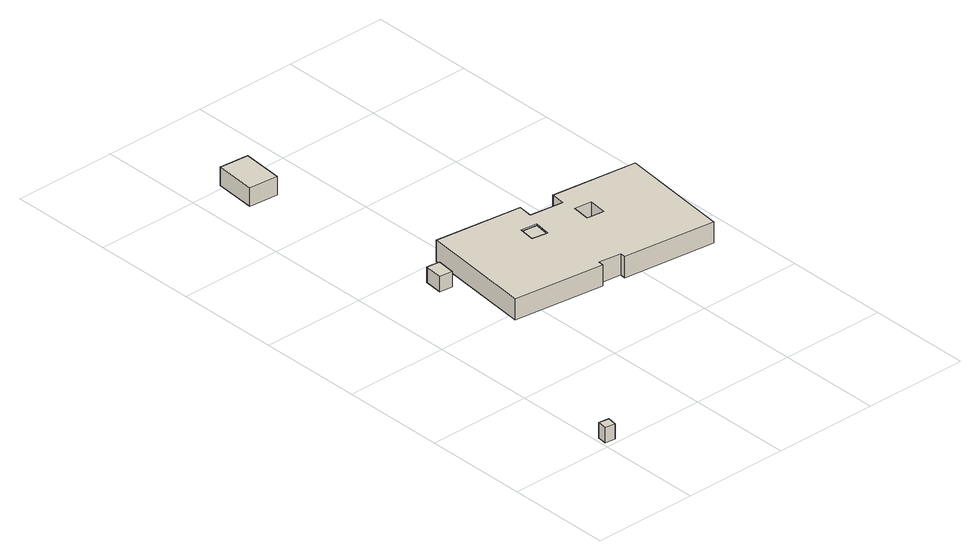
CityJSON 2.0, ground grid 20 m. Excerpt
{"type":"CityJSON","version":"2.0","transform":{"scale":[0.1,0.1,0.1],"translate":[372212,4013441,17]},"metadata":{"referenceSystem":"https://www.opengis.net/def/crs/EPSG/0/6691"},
"CityObjects":{
"building1":{"type":"Building","attributes":{"枝番":1,"利根川水系渡良瀬川洪水浸水想定区域（計画規模）.規模":"L1","利根川水系渡良瀬川洪水浸水想定区域（計画規模）.浸水ランク":"2","利根川水系渡良瀬川洪水浸水想定区域（計画規模）.浸水深":1.03,"利根川水系渡良瀬川洪水浸水想定区域（計画規模）.継続時間":6.3,"利根川水系渡良瀬川洪水浸水想定区域（想定最大規模）.規模":"L2","利根川水系渡良瀬川洪水浸水想定区域（想定最大規模）.浸水ランク":"2","利根川水系渡良瀬川洪水浸水想定区域（想定最大規模）.浸水深":1.73,"利根川水系渡良瀬川洪水浸水想定区域（想定最大規模）.継続時間":28.3,"利根川水系矢場川洪水浸水想定区域（想定最大規模）.規模":"L2","利根川水系矢場川洪水浸水想定区域（想定最大規模）.浸水ランク":"2","利根川水系矢場川洪水浸水想定区域（想定最大規模）.浸水深":0.6,"利根川水系多々良川洪水浸水想定区域（想定最大規模）.規模":"L2","利根川水系多々良川洪水浸水想定区域（想定最大規模）.浸水ランク":"1","利根川水系多々良川洪水浸水想定区域（想定最大規模）.浸水深":0.34,"利根川水系利根川洪水浸水想定区域（計画規模）.規模":"L1","利根川水系利根川洪水浸水想定区域（計画規模）.浸水ランク":"2","利根川水系利根川洪水浸水想定区域（計画規模）.浸水深":2.1,"利根川水系利根川洪水浸水想定区域（想定最大規模）.規模":"L2","利根川水系利根川洪水浸水想定区域（想定最大規模）.浸水ランク":"3","利根川水系利根川洪水浸水想定区域（想定最大規模）.浸水深":4.33,"BuildingDetails.prefecture":"10","BuildingDetails.city":"10207"},"geometry":[{"type":"Solid","lod":"1","boundaries":[[[[0,1,2,3]],[[2,4,5,3]],[[1,6,4,2]],[[0,7,6,1]],[[3,5,7,0]],[[4,6,7,5]]]]}]},
"building2":{"type":"Building","attributes":{"枝番":1,"利根川水系渡良瀬川洪水浸水想定区域（計画規模）.規模":"L1","利根川水系渡良瀬川洪水浸水想定区域（計画規模）.浸水ランク":"2","利根川水系渡良瀬川洪水浸水想定区域（計画規模）.浸水深":1.34,"利根川水系渡良瀬川洪水浸水想定区域（計画規模）.継続時間":4.5,"利根川水系渡良瀬川洪水浸水想定区域（想定最大規模）.規模":"L2","利根川水系渡良瀬川洪水浸水想定区域（想定最大規模）.浸水ランク":"2","利根川水系渡良瀬川洪水浸水想定区域（想定最大規模）.浸水深":1.87,"利根川水系渡良瀬川洪水浸水想定区域（想定最大規模）.継続時間":17.3,"利根川水系矢場川洪水浸水想定区域（想定最大規模）.規模":"L2","利根川水系矢場川洪水浸水想定区域（想定最大規模）.浸水ランク":"2","利根川水系矢場川洪水浸水想定区域（想定最大規模）.浸水深":0.6,"利根川水系多々良川洪水浸水想定区域（想定最大規模）.規模":"L2","利根川水系多々良川洪水浸水想定区域（想定最大規模）.浸水ランク":"1","利根川水系多々良川洪水浸水想定区域（想定最大規模）.浸水深":0.34,"利根川水系利根川洪水浸水想定区域（計画規模）.規模":"L1","利根川水系利根川洪水浸水想定区域（計画規模）.浸水ランク":"2","利根川水系利根川洪水浸水想定区域（計画規模）.浸水深":2.1,"利根川水系利根川洪水浸水想定区域（想定最大規模）.規模":"L2","利根川水系利根川洪水浸水想定区域（想定最大規模）.浸水ランク":"3","利根川水系利根川洪水浸水想定区域（想定最大規模）.浸水深":4.33,"BuildingDetails.prefecture":"10","BuildingDetails.city":"10207"},"geometry":[{"type":"Solid","lod":"1","boundaries":[[[[8,9,10,11]],[[10,12,13,11]],[[9,14,12,10]],[[8,15,14,9]],[[11,13,15,8]],[[12,14,15,13]]]]}]},
"building3":{"type":"Building","attributes":{"枝番":1,"利根川水系渡良瀬川洪水浸水想定区域（計画規模）.規模":"L1","利根川水系渡良瀬川洪水浸水想定区域（計画規模）.浸水ランク":"2","利根川水系渡良瀬川洪水浸水想定区域（計画規模）.浸水深":0.86,"利根川水系渡良瀬川洪水浸水想定区域（計画規模）.継続時間":5.4,"利根川水系渡良瀬川洪水浸水想定区域（想定最大規模）.規模":"L2","利根川水系渡良瀬川洪水浸水想定区域（想定最大規模）.浸水ランク":"2","利根川水系渡良瀬川洪水浸水想定区域（想定最大規模）.浸水深":1.37,"利根川水系渡良瀬川洪水浸水想定区域（想定最大規模）.継続時間":19.2,"利根川水系矢場川洪水浸水想定区域（想定最大規模）.規模":"L2","利根川水系矢場川洪水浸水想定区域（想定最大規模）.浸水ランク":"1","利根川水系矢場川洪水浸水想定区域（想定最大規模）.浸水深":0.09,"利根川水系多々良川洪水浸水想定区域（想定最大規模）.規模":"L2","利根川水系利根川洪水浸水想定区域（計画規模）.規模":"L1","利根川水系利根川洪水浸水想定区域（計画規模）.浸水ランク":"2","利根川水系利根川洪水浸水想定区域（計画規模）.浸水深":1.6,"利根川水系利根川洪水浸水想定区域（想定最大規模）.規模":"L2","利根川水系利根川洪水浸水想定区域（想定最大規模）.浸水ランク":"3","利根川水系利根川洪水浸水想定区域（想定最大規模）.浸水深":3.83,"measuredHeight":3.8,"BuildingDetails.prefecture":"10","BuildingDetails.city":"10207"},"geometry":[{"type":"Solid","lod":"1","boundaries":[[[[16,17,18,19]],[[18,20,21,19]],[[17,22,20,18]],[[16,23,22,17]],[[19,21,23,16]],[[20,22,23,21]]]]}]},
"building4":{"type":"Building","attributes":{"枝番":1,"利根川水系渡良瀬川洪水浸水想定区域（計画規模）.規模":"L1","利根川水系渡良瀬川洪水浸水想定区域（計画規模）.浸水ランク":"2","利根川水系渡良瀬川洪水浸水想定区域（計画規模）.浸水深":0.69,"利根川水系渡良瀬川洪水浸水想定区域（計画規模）.継続時間":2.9,"利根川水系渡良瀬川洪水浸水想定区域（想定最大規模）.規模":"L2","利根川水系渡良瀬川洪水浸水想定区域（想定最大規模）.浸水ランク":"2","利根川水系渡良瀬川洪水浸水想定区域（想定最大規模）.浸水深":1.21,"利根川水系渡良瀬川洪水浸水想定区域（想定最大規模）.継続時間":14.2,"利根川水系矢場川洪水浸水想定区域（想定最大規模）.規模":"L2","利根川水系利根川洪水浸水想定区域（計画規模）.規模":"L1","利根川水系利根川洪水浸水想定区域（計画規模）.浸水ランク":"2","利根川水系利根川洪水浸水想定区域（計画規模）.浸水深":1.5,"利根川水系利根川洪水浸水想定区域（想定最大規模）.規模":"L2","利根川水系利根川洪水浸水想定区域（想定最大規模）.浸水ランク":"3","利根川水系利根川洪水浸水想定区域（想定最大規模）.浸水深":3.73,"measuredHeight":4.2,"BuildingDetails.prefecture":"10","BuildingDetails.city":"10207"},"geometry":[{"type":"Solid","lod":"1","boundaries":[[[[24,25,26,27]],[[26,28,29,27]],[[25,30,28,26]],[[24,31,30,25]],[[27,29,31,24]],[[28,30,31,29]]]]}]},
"building5":{"type":"Building","attributes":{"枝番":1,"利根川水系渡良瀬川洪水浸水想定区域（計画規模）.規模":"L1","利根川水系渡良瀬川洪水浸水想定区域（計画規模）.浸水ランク":"2","利根川水系渡良瀬川洪水浸水想定区域（計画規模）.浸水深":0.74,"利根川水系渡良瀬川洪水浸水想定区域（計画規模）.継続時間":2.9,"利根川水系渡良瀬川洪水浸水想定区域（想定最大規模）.規模":"L2","利根川水系渡良瀬川洪水浸水想定区域（想定最大規模）.浸水ランク":"2","利根川水系渡良瀬川洪水浸水想定区域（想定最大規模）.浸水深":1.26,"利根川水系渡良瀬川洪水浸水想定区域（想定最大規模）.継続時間":14.2,"利根川水系矢場川洪水浸水想定区域（想定最大規模）.規模":"L2","利根川水系矢場川洪水浸水想定区域（想定最大規模）.浸水ランク":"1","利根川水系矢場川洪水浸水想定区域（想定最大規模）.浸水深":0.09,"利根川水系多々良川洪水浸水想定区域（想定最大規模）.規模":"L2","利根川水系利根川洪水浸水想定区域（計画規模）.規模":"L1","利根川水系利根川洪水浸水想定区域（計画規模）.浸水ランク":"2","利根川水系利根川洪水浸水想定区域（計画規模）.浸水深":1.5,"利根川水系利根川洪水浸水想定区域（想定最大規模）.規模":"L2","利根川水系利根川洪水浸水想定区域（想定最大規模）.浸水ランク":"3","利根川水系利根川洪水浸水想定区域（想定最大規模）.浸水深":3.73,"usage":"422","measuredHeight":7.6,"BuildingDetails.prefecture":"10","BuildingDetails.city":"10207","BuildingDetails.surveyYear":2016},"geometry":[{"type":"Solid","lod":"1","boundaries":[[[[32,33,34,35,36,37,38,39,40,41,42,43],[44,45,46,47],[48,49,50,51]],[[42,52,53,43]],[[41,54,52,42]],[[40,55,54,41]],[[39,56,55,40]],[[38,57,56,39]],[[37,58,57,38]],[[36,59,58,37]],[[35,60,59,36]],[[34,61,60,35]],[[33,62,61,34]],[[32,63,62,33]],[[43,53,63,32]],[[46,64,65,47]],[[45,66,64,46]],[[44,67,66,45]],[[47,65,67,44]],[[50,68,69,51]],[[49,70,68,50]],[[48,71,70,49]],[[51,69,71,48]],[[52,54,55,56,57,58,59,60,61,62,63,53],[64,66,67,65],[68,70,71,69]]]]}]}
},
"vertices":[
[7,12,1],[9,30,1],[29,27,1],[26,9,1],[29,27,31],[26,9,31],[9,30,31],[7,12,31],
[116,530,1],[120,565,1],[145,562,1],[141,527,1],[145,562,31],[141,527,31],[120,565,31],[116,530,31],
[61,928,2],[68,1007,2],[124,1002,2],[117,923,2],[124,1002,38],[117,923,38],[68,1007,38],[61,928,38],
[289,496,6],[294,527,6],[325,523,6],[320,491,6],[325,523,42],[320,491,42],[294,527,42],[289,496,42],
[364,353,4],[365,364,4],[322,369,4],[321,359,4],[146,380,4],[171,598,4],[339,578,4],[335,550,4],[400,542,4],[403,569,4],[568,550,4],[542,332,4],[435,511,4],[402,515,4],[398,481,4],[431,477,4],[325,523,4],[294,527,4],[289,496,4],[320,491,4],[568,550,45],[542,332,45],[403,569,45],[400,542,45],[335,550,45],[339,578,45],[171,598,45],[146,380,45],[321,359,45],[322,369,45],[365,364,45],[364,353,45],[398,481,45],[431,477,45],[402,515,45],[435,511,45],[289,496,45],[320,491,45],[294,527,45],[325,523,45]
]}
